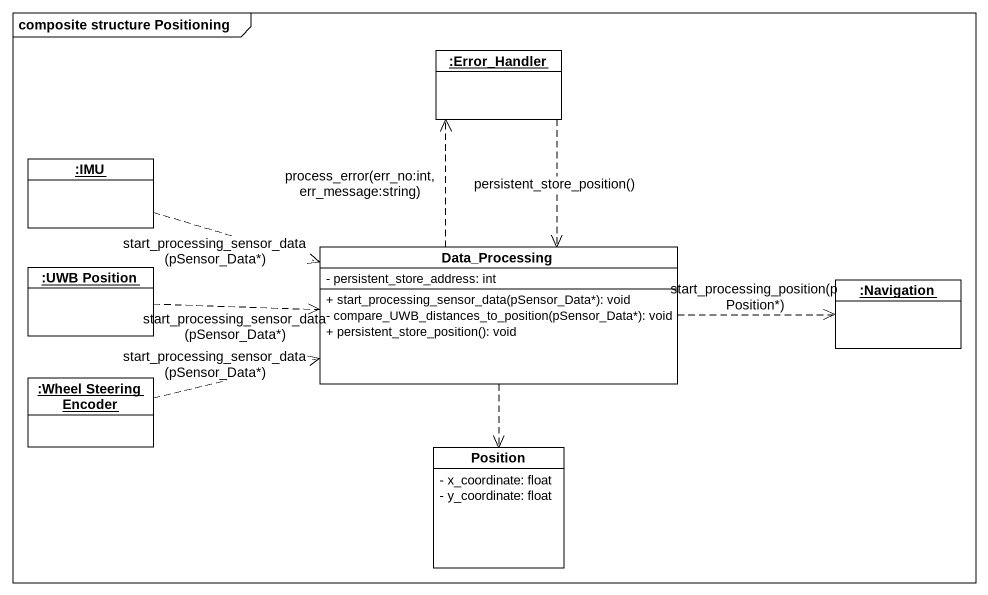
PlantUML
@startuml
mainframe composite structure Positioning
hide circle
hide empty members
skinparam classAttributeIconSize 0
object ":Error_Handler" as Error_Handler
object ":IMU" as IMU
class Data_Processing {
  - persistent_store_address: int
  + start_processing_sensor_data(pSensor_Data*): void
  - compare_UWB_distances_to_position(pSensor_Data*): void
  + persistent_store_position(): void
}
object ":UWB Position" as UWB_Position
object ":Navigation" as Navigation
object ":Wheel Steering Encoder" as Wheel_Steering_Encoder
class Position {
  - x_coordinate: float
  - y_coordinate: float
}
Error_Handler ..> Data_Processing : persistent_store_position()
IMU .right.> Data_Processing : start_processing_sensor_data (pSensor_Data*)
Data_Processing .up.> Error_Handler : process_error(err_no:int, err_message:string)
Data_Processing .right.> Navigation : start_processing_position(pPosition*)
Data_Processing ..> Position
UWB_Position .right.> Data_Processing : start_processing_sensor_data (pSensor_Data*)
Wheel_Steering_Encoder .right.> Data_Processing : start_processing_sensor_data (pSensor_Data*)
@enduml
